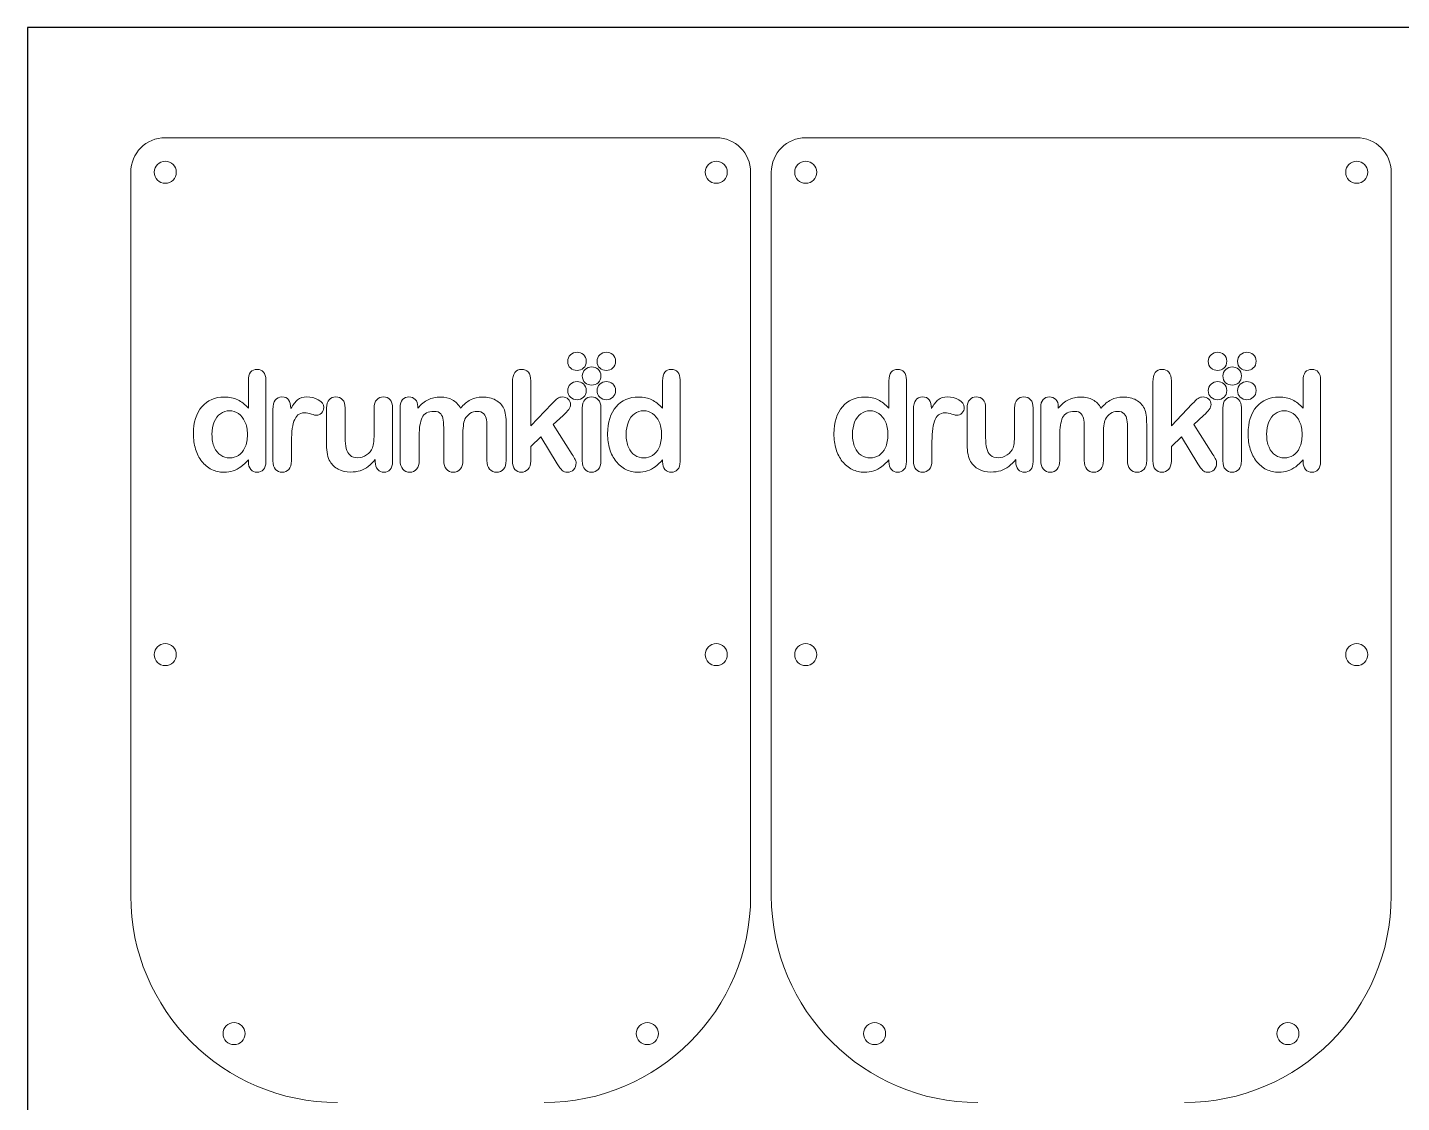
# Model space of a CAD drawing. Header units: millimetres. Extents: x 0 to 400, y 0 to 600.
# Drawn here: x 0 to 199.5, y 444 to 600 of the extents above; entities that cross this region are included whole.
import ezdxf

# ---------------------------------------------------------------- set-up
doc = ezdxf.new("R2010")
doc.units = ezdxf.units.MM
for name, color, linetype, lineweight, true_color in [('cut profiles', 1, 'Continuous', 9, 0xff0000), ('line engrave', 5, 'Continuous', 9, 0x0000ff), ('sheet outline', 3, 'Continuous', 25, 0x00ff00)]:
    doc.layers.add(name, color=color, linetype=linetype, lineweight=lineweight, true_color=true_color)

msp = doc.modelspace()

# ---------------------------------------------------------------- linework, layer by layer
at = {"layer": 'cut profiles'}
for p, q in [((20, 584), (100, 584)), ((113, 584), (193, 584)), ((15, 474), (15, 579)), ((105, 474), (105, 579)), ((108, 474), (108, 579)), ((198, 474), (198, 579))]:
    msp.add_line(p, q, dxfattribs=at)
for centre in [(20, 579), (100, 579), (113, 579), (193, 579), (20, 509), (100, 509), (113, 509), (193, 509), (30, 454), (90, 454), (123, 454), (183, 454)]:
    msp.add_circle(centre, 1.6, dxfattribs=at)
for centre, radius, start, end in [((20, 579), 5, 90, 180), ((100, 579), 5, 0, 90), ((113, 579), 5, 90, 180), ((193, 579), 5, 0, 90), ((45, 474), 30, 180, 270), ((75, 474), 30, 270, 0), ((138, 474), 30, 180, 270), ((168, 474), 30, 270, 0)]:
    msp.add_arc(centre, radius, start, end, dxfattribs=at)
at = {"layer": 'line engrave', "color": 5, "true_color": 0x0000ff}
for points in [[(32.07, 544.75), (32.07, 548.72)], [(34.61, 548.86), (34.61, 537)], [(73.08, 548.72), (73.08, 542.2), (76.11, 545.37)], [(92.21, 544.75), (92.21, 548.72)], [(94.75, 548.86), (94.75, 537)], [(125.07, 544.75), (125.07, 548.72)], [(127.61, 548.86), (127.61, 537)], [(166.08, 548.72), (166.08, 542.2), (169.11, 545.37)], [(185.21, 544.75), (185.21, 548.72)], [(187.75, 548.86), (187.75, 537)], [(70.41, 537.1), (70.41, 548.56)], [(163.41, 537.1), (163.41, 548.56)], [(43.43, 539.46), (43.43, 544.79)], [(46.12, 544.79), (46.12, 540.49)], [(50.33, 541.52), (50.33, 544.79)], [(53.01, 544.79), (53.01, 537)], [(54.11, 537.16), (54.11, 544.85)], [(56.67, 545.01), (56.67, 544.75)], [(80.56, 537.1), (80.56, 544.79)], [(83.25, 544.87), (83.25, 537.1)], [(136.43, 539.46), (136.43, 544.79)], [(139.12, 544.79), (139.12, 540.49)], [(143.33, 541.52), (143.33, 544.79)], [(146.01, 544.79), (146.01, 537)], [(147.11, 537.16), (147.11, 544.85)], [(149.67, 545.01), (149.67, 544.75)], [(173.56, 537.1), (173.56, 544.79)], [(176.25, 544.87), (176.25, 537.1)], [(35.64, 537.1), (35.64, 544.58)], [(77.76, 543.7), (76.33, 542.39), (79.09, 538.06)], [(128.64, 537.1), (128.64, 544.58)], [(170.76, 543.7), (169.33, 542.39), (172.09, 538.06)], [(56.88, 540.79), (56.88, 537.16)], [(60.44, 537.16), (60.44, 541.44)], [(63.21, 540.73), (63.21, 537.16)], [(66.71, 537.16), (66.71, 541.68)], [(69.5, 542.41), (69.5, 537.16)], [(149.88, 540.79), (149.88, 537.16)], [(153.44, 537.16), (153.44, 541.44)], [(156.21, 540.73), (156.21, 537.16)], [(159.71, 537.16), (159.71, 541.68)], [(162.5, 542.41), (162.5, 537.16)], [(38.32, 539.35), (38.32, 537.1)], [(76.91, 536.7), (74.54, 540.6), (73.08, 539.22), (73.08, 537.08)], [(131.32, 539.35), (131.32, 537.1)], [(169.91, 536.7), (167.54, 540.6), (166.08, 539.22), (166.08, 537.08)], [(32.07, 537), (32.07, 537.27)], [(50.49, 536.98), (50.49, 537.33)], [(92.21, 537), (92.21, 537.27)], [(125.07, 537), (125.07, 537.27)], [(143.49, 536.98), (143.49, 537.33)], [(185.21, 537), (185.21, 537.27)]]:
    msp.add_lwpolyline(points, dxfattribs=at)
for points in [[(78.84, 552.5), (79.12, 552.75), (79.44, 552.87), (79.8, 552.87)], [(79.8, 552.87), (80.14, 552.87), (80.45, 552.76), (80.72, 552.54)], [(83.09, 552.5), (83.37, 552.75), (83.69, 552.87), (84.05, 552.87)], [(84.05, 552.87), (84.4, 552.87), (84.71, 552.76), (84.97, 552.54)], [(171.84, 552.5), (172.12, 552.75), (172.44, 552.87), (172.8, 552.87)], [(172.8, 552.87), (173.14, 552.87), (173.45, 552.76), (173.72, 552.54)], [(176.09, 552.5), (176.37, 552.75), (176.69, 552.87), (177.05, 552.87)], [(177.05, 552.87), (177.4, 552.87), (177.71, 552.76), (177.97, 552.54)], [(78.44, 551.56), (78.44, 551.94), (78.57, 552.25), (78.84, 552.5)], [(78.83, 550.59), (78.57, 550.82), (78.44, 551.14), (78.44, 551.56)], [(80.72, 552.54), (80.99, 552.31), (81.13, 551.99), (81.13, 551.56)], [(81.13, 551.56), (81.13, 551.15), (80.99, 550.82), (80.73, 550.59)], [(80.97, 550.37), (81.24, 550.62), (81.56, 550.75), (81.92, 550.75)], [(81.92, 550.75), (82.27, 550.75), (82.58, 550.63), (82.85, 550.41)], [(82.69, 551.56), (82.69, 551.94), (82.83, 552.25), (83.09, 552.5)], [(83.08, 550.59), (82.82, 550.82), (82.69, 551.14), (82.69, 551.56)], [(84.97, 552.54), (85.24, 552.31), (85.38, 551.99), (85.38, 551.56)], [(85.38, 551.56), (85.38, 551.15), (85.25, 550.82), (84.98, 550.59)], [(171.44, 551.56), (171.44, 551.94), (171.57, 552.25), (171.84, 552.5)], [(171.83, 550.59), (171.57, 550.82), (171.44, 551.14), (171.44, 551.56)], [(173.72, 552.54), (173.99, 552.31), (174.13, 551.99), (174.13, 551.56)], [(174.13, 551.56), (174.13, 551.15), (173.99, 550.82), (173.73, 550.59)], [(173.97, 550.37), (174.24, 550.62), (174.56, 550.75), (174.92, 550.75)], [(174.92, 550.75), (175.27, 550.75), (175.58, 550.63), (175.85, 550.41)], [(175.69, 551.56), (175.69, 551.94), (175.83, 552.25), (176.09, 552.5)], [(176.08, 550.59), (175.82, 550.82), (175.69, 551.14), (175.69, 551.56)], [(177.97, 552.54), (178.24, 552.31), (178.38, 551.99), (178.38, 551.56)], [(178.38, 551.56), (178.38, 551.15), (178.25, 550.82), (177.98, 550.59)], [(32.07, 548.72), (32.07, 549.27), (32.18, 549.69), (32.4, 549.97)], [(32.4, 549.97), (32.62, 550.25), (32.94, 550.39), (33.34, 550.39)], [(33.34, 550.39), (33.75, 550.39), (34.06, 550.26), (34.28, 550)], [(34.28, 550), (34.5, 549.74), (34.61, 549.36), (34.61, 548.86)], [(70.41, 548.56), (70.41, 549.16), (70.52, 549.61), (70.75, 549.92)], [(70.75, 549.92), (70.98, 550.23), (71.31, 550.39), (71.73, 550.39)], [(71.73, 550.39), (72.15, 550.39), (72.48, 550.25), (72.72, 549.97)], [(72.72, 549.97), (72.96, 549.69), (73.08, 549.27), (73.08, 548.72)], [(79.8, 550.24), (79.42, 550.24), (79.1, 550.36), (78.83, 550.59)], [(80.73, 550.59), (80.47, 550.36), (80.16, 550.24), (79.8, 550.24)], [(80.56, 549.44), (80.56, 549.82), (80.7, 550.13), (80.97, 550.37)], [(80.96, 548.46), (80.7, 548.69), (80.56, 549.02), (80.56, 549.44)], [(82.85, 550.41), (83.12, 550.19), (83.25, 549.86), (83.25, 549.44)], [(83.25, 549.44), (83.25, 549.02), (83.12, 548.7), (82.86, 548.46)], [(84.05, 550.24), (83.68, 550.24), (83.35, 550.36), (83.08, 550.59)], [(84.98, 550.59), (84.72, 550.36), (84.41, 550.24), (84.05, 550.24)], [(92.21, 548.72), (92.21, 549.27), (92.32, 549.69), (92.53, 549.97)], [(92.53, 549.97), (92.76, 550.25), (93.07, 550.39), (93.48, 550.39)], [(93.48, 550.39), (93.89, 550.39), (94.2, 550.26), (94.41, 550)], [(94.41, 550), (94.64, 549.74), (94.75, 549.36), (94.75, 548.86)], [(125.07, 548.72), (125.07, 549.27), (125.18, 549.69), (125.4, 549.97)], [(125.4, 549.97), (125.62, 550.25), (125.94, 550.39), (126.34, 550.39)], [(126.34, 550.39), (126.75, 550.39), (127.06, 550.26), (127.28, 550)], [(127.28, 550), (127.5, 549.74), (127.61, 549.36), (127.61, 548.86)], [(163.41, 548.56), (163.41, 549.16), (163.52, 549.61), (163.75, 549.92)], [(163.75, 549.92), (163.98, 550.23), (164.31, 550.39), (164.73, 550.39)], [(164.73, 550.39), (165.15, 550.39), (165.48, 550.25), (165.72, 549.97)], [(165.72, 549.97), (165.96, 549.69), (166.08, 549.27), (166.08, 548.72)], [(172.8, 550.24), (172.42, 550.24), (172.1, 550.36), (171.83, 550.59)], [(173.73, 550.59), (173.47, 550.36), (173.16, 550.24), (172.8, 550.24)], [(173.56, 549.44), (173.56, 549.82), (173.7, 550.13), (173.97, 550.37)], [(173.96, 548.46), (173.7, 548.69), (173.56, 549.02), (173.56, 549.44)], [(175.85, 550.41), (176.12, 550.19), (176.25, 549.86), (176.25, 549.44)], [(176.25, 549.44), (176.25, 549.02), (176.12, 548.7), (175.86, 548.46)], [(177.05, 550.24), (176.68, 550.24), (176.35, 550.36), (176.08, 550.59)], [(177.98, 550.59), (177.72, 550.36), (177.41, 550.24), (177.05, 550.24)], [(185.21, 548.72), (185.21, 549.27), (185.32, 549.69), (185.53, 549.97)], [(185.53, 549.97), (185.76, 550.25), (186.07, 550.39), (186.48, 550.39)], [(186.48, 550.39), (186.89, 550.39), (187.2, 550.26), (187.41, 550)], [(187.41, 550), (187.64, 549.74), (187.75, 549.36), (187.75, 548.86)], [(78.44, 547.31), (78.44, 547.69), (78.57, 548), (78.84, 548.25)], [(78.83, 546.34), (78.57, 546.57), (78.44, 546.89), (78.44, 547.31)], [(78.84, 548.25), (79.12, 548.49), (79.44, 548.62), (79.8, 548.62)], [(79.8, 548.62), (80.14, 548.62), (80.45, 548.51), (80.72, 548.28)], [(80.72, 548.28), (80.99, 548.06), (81.13, 547.74), (81.13, 547.31)], [(81.13, 547.31), (81.13, 546.9), (80.99, 546.57), (80.73, 546.34)], [(81.92, 548.12), (81.55, 548.12), (81.23, 548.23), (80.96, 548.46)], [(82.86, 548.46), (82.6, 548.23), (82.28, 548.12), (81.92, 548.12)], [(82.69, 547.31), (82.69, 547.69), (82.83, 548), (83.09, 548.25)], [(83.08, 546.34), (82.82, 546.57), (82.69, 546.89), (82.69, 547.31)], [(83.09, 548.25), (83.37, 548.49), (83.69, 548.62), (84.05, 548.62)], [(84.05, 548.62), (84.4, 548.62), (84.71, 548.51), (84.97, 548.28)], [(84.97, 548.28), (85.24, 548.06), (85.38, 547.74), (85.38, 547.31)], [(85.38, 547.31), (85.38, 546.9), (85.25, 546.57), (84.98, 546.34)], [(171.44, 547.31), (171.44, 547.69), (171.57, 548), (171.84, 548.25)], [(171.83, 546.34), (171.57, 546.57), (171.44, 546.89), (171.44, 547.31)], [(171.84, 548.25), (172.12, 548.49), (172.44, 548.62), (172.8, 548.62)], [(172.8, 548.62), (173.14, 548.62), (173.45, 548.51), (173.72, 548.28)], [(173.72, 548.28), (173.99, 548.06), (174.13, 547.74), (174.13, 547.31)], [(174.13, 547.31), (174.13, 546.9), (173.99, 546.57), (173.73, 546.34)], [(174.92, 548.12), (174.55, 548.12), (174.23, 548.23), (173.96, 548.46)], [(175.86, 548.46), (175.6, 548.23), (175.28, 548.12), (174.92, 548.12)], [(175.69, 547.31), (175.69, 547.69), (175.83, 548), (176.09, 548.25)], [(176.08, 546.34), (175.82, 546.57), (175.69, 546.89), (175.69, 547.31)], [(176.09, 548.25), (176.37, 548.49), (176.69, 548.62), (177.05, 548.62)], [(177.05, 548.62), (177.4, 548.62), (177.71, 548.51), (177.97, 548.28)], [(177.97, 548.28), (178.24, 548.06), (178.38, 547.74), (178.38, 547.31)], [(178.38, 547.31), (178.38, 546.9), (178.25, 546.57), (177.98, 546.34)], [(24.09, 541.04), (24.09, 542.72), (24.5, 544.03), (25.32, 544.97)], [(25.32, 544.97), (26.14, 545.91), (27.22, 546.37), (28.56, 546.37)], [(28.56, 546.37), (29.33, 546.37), (29.99, 546.24), (30.52, 545.97)], [(30.52, 545.97), (31.05, 545.71), (31.57, 545.3), (32.07, 544.75)], [(35.64, 544.58), (35.64, 545.79), (36.07, 546.39), (36.95, 546.39)], [(36.95, 546.39), (37.39, 546.39), (37.71, 546.25), (37.91, 545.97)], [(37.91, 545.97), (38.11, 545.69), (38.22, 545.27), (38.24, 544.72)], [(38.24, 544.72), (38.56, 545.27), (38.89, 545.69), (39.22, 545.97)], [(39.22, 545.97), (39.56, 546.25), (40.01, 546.39), (40.58, 546.39)], [(40.58, 546.39), (41.14, 546.39), (41.69, 546.25), (42.22, 545.97)], [(42.22, 545.97), (42.75, 545.69), (43.02, 545.31), (43.02, 544.85)], [(43.02, 544.85), (43.02, 544.52), (42.91, 544.25), (42.68, 544.03)], [(43.43, 544.79), (43.43, 545.33), (43.56, 545.73), (43.8, 545.99)], [(43.8, 545.99), (44.04, 546.26), (44.36, 546.39), (44.76, 546.39)], [(44.76, 546.39), (45.17, 546.39), (45.5, 546.26), (45.75, 545.99)], [(45.75, 545.99), (46, 545.72), (46.12, 545.32), (46.12, 544.79)], [(50.33, 544.79), (50.33, 545.32), (50.46, 545.72), (50.71, 545.99)], [(50.71, 545.99), (50.96, 546.26), (51.28, 546.39), (51.68, 546.39)], [(51.68, 546.39), (52.08, 546.39), (52.4, 546.26), (52.65, 545.99)], [(52.65, 545.99), (52.89, 545.73), (53.01, 545.33), (53.01, 544.79)], [(54.11, 544.85), (54.11, 545.35), (54.23, 545.74), (54.46, 546)], [(54.46, 546), (54.69, 546.26), (55, 546.39), (55.38, 546.39)], [(55.38, 546.39), (55.75, 546.39), (56.06, 546.27), (56.3, 546.02)], [(56.3, 546.02), (56.55, 545.78), (56.67, 545.44), (56.67, 545.01)], [(56.67, 544.75), (57.14, 545.31), (57.64, 545.72), (58.17, 545.98)], [(58.17, 545.98), (58.7, 546.24), (59.29, 546.37), (59.94, 546.37)], [(59.94, 546.37), (60.62, 546.37), (61.2, 546.24), (61.68, 545.97)], [(61.68, 545.97), (62.17, 545.7), (62.57, 545.3), (62.88, 544.75)], [(62.88, 544.75), (63.34, 545.3), (63.82, 545.71), (64.34, 545.97)], [(64.34, 545.97), (64.86, 546.24), (65.43, 546.37), (66.06, 546.37)], [(66.06, 546.37), (66.8, 546.37), (67.43, 546.23), (67.96, 545.94)], [(67.96, 545.94), (68.5, 545.65), (68.89, 545.24), (69.16, 544.7)], [(69.16, 544.7), (69.39, 544.22), (69.5, 543.45), (69.5, 542.41)], [(76.11, 545.37), (76.48, 545.76), (76.76, 546.03), (76.96, 546.18)], [(76.96, 546.18), (77.16, 546.32), (77.4, 546.39), (77.68, 546.39)], [(77.68, 546.39), (78.01, 546.39), (78.29, 546.29), (78.52, 546.07)], [(78.85, 545.27), (78.85, 544.88), (78.49, 544.35), (77.76, 543.7)], [(78.52, 546.07), (78.74, 545.86), (78.85, 545.59), (78.85, 545.27)], [(79.8, 545.99), (79.42, 545.99), (79.1, 546.11), (78.83, 546.34)], [(80.73, 546.34), (80.47, 546.11), (80.16, 545.99), (79.8, 545.99)], [(80.56, 544.79), (80.56, 545.32), (80.69, 545.72), (80.93, 545.99)], [(80.93, 545.99), (81.18, 546.26), (81.5, 546.39), (81.89, 546.39)], [(81.89, 546.39), (82.29, 546.39), (82.61, 546.26), (82.87, 545.99)], [(82.87, 545.99), (83.12, 545.72), (83.25, 545.35), (83.25, 544.87)], [(84.05, 545.99), (83.68, 545.99), (83.35, 546.11), (83.08, 546.34)], [(84.98, 546.34), (84.72, 546.11), (84.41, 545.99), (84.05, 545.99)], [(84.23, 541.04), (84.23, 542.72), (84.64, 544.03), (85.46, 544.97)], [(85.46, 544.97), (86.28, 545.91), (87.36, 546.37), (88.7, 546.37)], [(88.7, 546.37), (89.47, 546.37), (90.12, 546.24), (90.65, 545.97)], [(90.65, 545.97), (91.19, 545.71), (91.7, 545.3), (92.21, 544.75)], [(117.09, 541.04), (117.09, 542.72), (117.5, 544.03), (118.32, 544.97)], [(118.32, 544.97), (119.14, 545.91), (120.22, 546.37), (121.56, 546.37)], [(121.56, 546.37), (122.33, 546.37), (122.99, 546.24), (123.52, 545.97)], [(123.52, 545.97), (124.05, 545.71), (124.57, 545.3), (125.07, 544.75)], [(128.64, 544.58), (128.64, 545.79), (129.07, 546.39), (129.95, 546.39)], [(129.95, 546.39), (130.39, 546.39), (130.71, 546.25), (130.91, 545.97)], [(130.91, 545.97), (131.11, 545.69), (131.22, 545.27), (131.24, 544.72)], [(131.24, 544.72), (131.56, 545.27), (131.89, 545.69), (132.22, 545.97)], [(132.22, 545.97), (132.56, 546.25), (133.01, 546.39), (133.58, 546.39)], [(133.58, 546.39), (134.14, 546.39), (134.69, 546.25), (135.22, 545.97)], [(135.22, 545.97), (135.75, 545.69), (136.02, 545.31), (136.02, 544.85)], [(136.02, 544.85), (136.02, 544.52), (135.91, 544.25), (135.68, 544.03)], [(136.43, 544.79), (136.43, 545.33), (136.56, 545.73), (136.8, 545.99)], [(136.8, 545.99), (137.04, 546.26), (137.36, 546.39), (137.76, 546.39)], [(137.76, 546.39), (138.17, 546.39), (138.5, 546.26), (138.75, 545.99)], [(138.75, 545.99), (139, 545.72), (139.12, 545.32), (139.12, 544.79)], [(143.33, 544.79), (143.33, 545.32), (143.46, 545.72), (143.71, 545.99)], [(143.71, 545.99), (143.96, 546.26), (144.28, 546.39), (144.68, 546.39)], [(144.68, 546.39), (145.08, 546.39), (145.4, 546.26), (145.65, 545.99)], [(145.65, 545.99), (145.89, 545.73), (146.01, 545.33), (146.01, 544.79)], [(147.11, 544.85), (147.11, 545.35), (147.23, 545.74), (147.46, 546)], [(147.46, 546), (147.69, 546.26), (148, 546.39), (148.38, 546.39)], [(148.38, 546.39), (148.75, 546.39), (149.06, 546.27), (149.3, 546.02)], [(149.3, 546.02), (149.55, 545.78), (149.67, 545.44), (149.67, 545.01)], [(149.67, 544.75), (150.14, 545.31), (150.64, 545.72), (151.17, 545.98)], [(151.17, 545.98), (151.7, 546.24), (152.29, 546.37), (152.94, 546.37)], [(152.94, 546.37), (153.62, 546.37), (154.2, 546.24), (154.68, 545.97)], [(154.68, 545.97), (155.17, 545.7), (155.57, 545.3), (155.88, 544.75)], [(155.88, 544.75), (156.34, 545.3), (156.82, 545.71), (157.34, 545.97)], [(157.34, 545.97), (157.86, 546.24), (158.43, 546.37), (159.06, 546.37)], [(159.06, 546.37), (159.8, 546.37), (160.43, 546.23), (160.96, 545.94)], [(160.96, 545.94), (161.5, 545.65), (161.89, 545.24), (162.16, 544.7)], [(162.16, 544.7), (162.39, 544.22), (162.5, 543.45), (162.5, 542.41)], [(169.11, 545.37), (169.48, 545.76), (169.76, 546.03), (169.96, 546.18)], [(169.96, 546.18), (170.16, 546.32), (170.4, 546.39), (170.68, 546.39)], [(170.68, 546.39), (171.01, 546.39), (171.29, 546.29), (171.52, 546.07)], [(171.85, 545.27), (171.85, 544.88), (171.49, 544.35), (170.76, 543.7)], [(171.52, 546.07), (171.74, 545.86), (171.85, 545.59), (171.85, 545.27)], [(172.8, 545.99), (172.42, 545.99), (172.1, 546.11), (171.83, 546.34)], [(173.73, 546.34), (173.47, 546.11), (173.16, 545.99), (172.8, 545.99)], [(173.56, 544.79), (173.56, 545.32), (173.69, 545.72), (173.93, 545.99)], [(173.93, 545.99), (174.18, 546.26), (174.5, 546.39), (174.89, 546.39)], [(174.89, 546.39), (175.29, 546.39), (175.61, 546.26), (175.87, 545.99)], [(175.87, 545.99), (176.12, 545.72), (176.25, 545.35), (176.25, 544.87)], [(177.05, 545.99), (176.68, 545.99), (176.35, 546.11), (176.08, 546.34)], [(177.98, 546.34), (177.72, 546.11), (177.41, 545.99), (177.05, 545.99)], [(177.23, 541.04), (177.23, 542.72), (177.64, 544.03), (178.46, 544.97)], [(178.46, 544.97), (179.28, 545.91), (180.36, 546.37), (181.7, 546.37)], [(181.7, 546.37), (182.47, 546.37), (183.12, 546.24), (183.65, 545.97)], [(183.65, 545.97), (184.19, 545.71), (184.7, 545.3), (185.21, 544.75)], [(27.1, 542.76), (26.89, 542.24), (26.79, 541.64), (26.79, 540.95)], [(28.01, 543.96), (27.62, 543.69), (27.32, 543.29), (27.1, 542.76)], [(29.33, 544.39), (28.84, 544.39), (28.4, 544.25), (28.01, 543.96)], [(30.63, 543.97), (30.23, 544.25), (29.8, 544.39), (29.33, 544.39)], [(31.57, 542.79), (31.34, 543.31), (31.03, 543.7), (30.63, 543.97)], [(31.93, 540.95), (31.93, 541.67), (31.81, 542.28), (31.57, 542.79)], [(38.69, 542.85), (38.55, 542.44), (38.46, 541.96), (38.4, 541.39)], [(39.27, 543.77), (39.02, 543.56), (38.83, 543.26), (38.69, 542.85)], [(40.23, 544.08), (39.84, 544.08), (39.52, 543.98), (39.27, 543.77)], [(41.23, 543.89), (40.85, 544.02), (40.52, 544.08), (40.23, 544.08)], [(41.95, 543.72), (41.85, 543.72), (41.61, 543.78), (41.23, 543.89)], [(42.68, 544.03), (42.45, 543.82), (42.21, 543.72), (41.95, 543.72)], [(57.29, 543.39), (57.02, 542.79), (56.88, 541.92), (56.88, 540.79)], [(59.04, 544.3), (58.16, 544.3), (57.58, 544), (57.29, 543.39)], [(60, 543.93), (59.8, 544.18), (59.48, 544.3), (59.04, 544.3)], [(60.37, 543.02), (60.33, 543.39), (60.2, 543.7), (60, 543.93)], [(60.44, 541.44), (60.44, 542.12), (60.42, 542.64), (60.37, 543.02)], [(63.51, 543.14), (63.31, 542.68), (63.21, 541.88), (63.21, 540.73)], [(64.24, 543.98), (63.93, 543.77), (63.68, 543.49), (63.51, 543.14)], [(65.26, 544.3), (64.9, 544.3), (64.56, 544.19), (64.24, 543.98)], [(66.24, 543.94), (66.03, 544.18), (65.7, 544.3), (65.26, 544.3)], [(66.64, 543.07), (66.59, 543.42), (66.46, 543.71), (66.24, 543.94)], [(66.71, 541.68), (66.71, 542.26), (66.69, 542.72), (66.64, 543.07)], [(87.24, 542.76), (87.03, 542.24), (86.92, 541.64), (86.92, 540.95)], [(88.14, 543.96), (87.76, 543.69), (87.45, 543.29), (87.24, 542.76)], [(89.46, 544.39), (88.97, 544.39), (88.53, 544.25), (88.14, 543.96)], [(90.76, 543.97), (90.37, 544.25), (89.94, 544.39), (89.46, 544.39)], [(91.71, 542.79), (91.48, 543.31), (91.16, 543.7), (90.76, 543.97)], [(92.06, 540.95), (92.06, 541.67), (91.94, 542.28), (91.71, 542.79)], [(120.1, 542.76), (119.89, 542.24), (119.79, 541.64), (119.79, 540.95)], [(121.01, 543.96), (120.62, 543.69), (120.32, 543.29), (120.1, 542.76)], [(122.33, 544.39), (121.84, 544.39), (121.4, 544.25), (121.01, 543.96)], [(123.63, 543.97), (123.23, 544.25), (122.8, 544.39), (122.33, 544.39)], [(124.57, 542.79), (124.34, 543.31), (124.03, 543.7), (123.63, 543.97)], [(124.93, 540.95), (124.93, 541.67), (124.81, 542.28), (124.57, 542.79)], [(131.69, 542.85), (131.55, 542.44), (131.46, 541.96), (131.4, 541.39)], [(132.27, 543.77), (132.02, 543.56), (131.83, 543.26), (131.69, 542.85)], [(133.23, 544.08), (132.84, 544.08), (132.52, 543.98), (132.27, 543.77)], [(134.23, 543.89), (133.85, 544.02), (133.52, 544.08), (133.23, 544.08)], [(134.95, 543.72), (134.85, 543.72), (134.61, 543.78), (134.23, 543.89)], [(135.68, 544.03), (135.45, 543.82), (135.21, 543.72), (134.95, 543.72)], [(150.29, 543.39), (150.02, 542.79), (149.88, 541.92), (149.88, 540.79)], [(152.04, 544.3), (151.16, 544.3), (150.58, 544), (150.29, 543.39)], [(153, 543.93), (152.8, 544.18), (152.48, 544.3), (152.04, 544.3)], [(153.37, 543.02), (153.33, 543.39), (153.2, 543.7), (153, 543.93)], [(153.44, 541.44), (153.44, 542.12), (153.42, 542.64), (153.37, 543.02)], [(156.51, 543.14), (156.31, 542.68), (156.21, 541.88), (156.21, 540.73)], [(157.24, 543.98), (156.93, 543.77), (156.68, 543.49), (156.51, 543.14)], [(158.26, 544.3), (157.9, 544.3), (157.56, 544.19), (157.24, 543.98)], [(159.24, 543.94), (159.03, 544.18), (158.7, 544.3), (158.26, 544.3)], [(159.64, 543.07), (159.59, 543.42), (159.46, 543.71), (159.24, 543.94)], [(159.71, 541.68), (159.71, 542.26), (159.69, 542.72), (159.64, 543.07)], [(180.24, 542.76), (180.03, 542.24), (179.92, 541.64), (179.92, 540.95)], [(181.14, 543.96), (180.76, 543.69), (180.45, 543.29), (180.24, 542.76)], [(182.46, 544.39), (181.97, 544.39), (181.53, 544.25), (181.14, 543.96)], [(183.76, 543.97), (183.37, 544.25), (182.94, 544.39), (182.46, 544.39)], [(184.71, 542.79), (184.48, 543.31), (184.16, 543.7), (183.76, 543.97)], [(185.06, 540.95), (185.06, 541.67), (184.94, 542.28), (184.71, 542.79)], [(24.4, 538.82), (24.19, 539.51), (24.09, 540.25), (24.09, 541.04)], [(26.79, 540.95), (26.79, 540.22), (26.9, 539.6), (27.12, 539.09)], [(31.57, 539.04), (31.81, 539.55), (31.93, 540.19), (31.93, 540.95)], [(38.4, 541.39), (38.35, 540.84), (38.32, 540.15), (38.32, 539.35)], [(50.11, 539.02), (50.26, 539.4), (50.33, 540.24), (50.33, 541.52)], [(84.53, 538.82), (84.33, 539.51), (84.23, 540.25), (84.23, 541.04)], [(86.92, 540.95), (86.92, 540.22), (87.03, 539.6), (87.26, 539.09)], [(91.71, 539.04), (91.94, 539.55), (92.06, 540.19), (92.06, 540.95)], [(117.4, 538.82), (117.19, 539.51), (117.09, 540.25), (117.09, 541.04)], [(119.79, 540.95), (119.79, 540.22), (119.9, 539.6), (120.12, 539.09)], [(124.57, 539.04), (124.81, 539.55), (124.93, 540.19), (124.93, 540.95)], [(131.4, 541.39), (131.35, 540.84), (131.32, 540.15), (131.32, 539.35)], [(143.11, 539.02), (143.26, 539.4), (143.33, 540.24), (143.33, 541.52)], [(177.53, 538.82), (177.33, 539.51), (177.23, 540.25), (177.23, 541.04)], [(179.92, 540.95), (179.92, 540.22), (180.03, 539.6), (180.26, 539.09)], [(184.71, 539.04), (184.94, 539.55), (185.06, 540.19), (185.06, 540.95)], [(25.31, 537.04), (24.91, 537.55), (24.61, 538.14), (24.4, 538.82)], [(27.12, 539.09), (27.35, 538.58), (27.66, 538.19), (28.06, 537.93)], [(30.64, 537.91), (31.03, 538.16), (31.34, 538.54), (31.57, 539.04)], [(43.94, 537), (43.6, 537.57), (43.43, 538.39), (43.43, 539.46)], [(46.12, 540.49), (46.12, 539.86), (46.17, 539.34), (46.28, 538.91)], [(46.28, 538.91), (46.38, 538.49), (46.57, 538.16), (46.84, 537.92)], [(49.23, 537.97), (49.63, 538.24), (49.92, 538.59), (50.11, 539.02)], [(85.45, 537.04), (85.05, 537.55), (84.74, 538.14), (84.53, 538.82)], [(87.26, 539.09), (87.49, 538.58), (87.8, 538.19), (88.19, 537.93)], [(90.77, 537.91), (91.17, 538.16), (91.48, 538.54), (91.71, 539.04)], [(118.31, 537.04), (117.91, 537.55), (117.61, 538.14), (117.4, 538.82)], [(120.12, 539.09), (120.35, 538.58), (120.66, 538.19), (121.06, 537.93)], [(123.64, 537.91), (124.03, 538.16), (124.34, 538.54), (124.57, 539.04)], [(136.94, 537), (136.6, 537.57), (136.43, 538.39), (136.43, 539.46)], [(139.12, 540.49), (139.12, 539.86), (139.17, 539.34), (139.28, 538.91)], [(139.28, 538.91), (139.38, 538.49), (139.57, 538.16), (139.84, 537.92)], [(142.23, 537.97), (142.63, 538.24), (142.92, 538.59), (143.11, 539.02)], [(178.45, 537.04), (178.05, 537.55), (177.74, 538.14), (177.53, 538.82)], [(180.26, 539.09), (180.49, 538.58), (180.8, 538.19), (181.19, 537.93)], [(183.77, 537.91), (184.17, 538.16), (184.48, 538.54), (184.71, 539.04)], [(26.73, 535.87), (26.18, 536.15), (25.71, 536.54), (25.31, 537.04)], [(28.06, 537.93), (28.45, 537.67), (28.88, 537.54), (29.35, 537.54)], [(29.35, 537.54), (29.82, 537.54), (30.25, 537.67), (30.64, 537.91)], [(32.07, 537.27), (31.71, 536.86), (31.36, 536.52), (31, 536.26)], [(32.43, 535.86), (32.19, 536.13), (32.07, 536.51), (32.07, 537)], [(34.61, 537), (34.61, 536.49), (34.5, 536.11), (34.26, 535.85)], [(36.01, 535.88), (35.76, 536.16), (35.64, 536.56), (35.64, 537.1)], [(38.32, 537.1), (38.32, 536.56), (38.2, 536.15), (37.94, 535.87)], [(45.13, 535.89), (44.61, 536.16), (44.22, 536.53), (43.94, 537)], [(46.84, 537.92), (47.12, 537.68), (47.49, 537.56), (47.95, 537.56)], [(47.95, 537.56), (48.4, 537.56), (48.83, 537.7), (49.23, 537.97)], [(50.49, 537.33), (50.17, 536.92), (49.83, 536.58), (49.48, 536.3)], [(50.85, 535.86), (50.61, 536.13), (50.49, 536.5), (50.49, 536.98)], [(53.01, 537), (53.01, 536.49), (52.89, 536.11), (52.66, 535.85)], [(54.5, 535.89), (54.24, 536.18), (54.11, 536.6), (54.11, 537.16)], [(56.88, 537.16), (56.88, 536.6), (56.75, 536.18), (56.5, 535.89)], [(60.82, 535.89), (60.57, 536.17), (60.44, 536.6), (60.44, 537.16)], [(63.21, 537.16), (63.21, 536.6), (63.08, 536.17), (62.83, 535.89)], [(67.1, 535.89), (66.84, 536.18), (66.71, 536.6), (66.71, 537.16)], [(69.5, 537.16), (69.5, 536.6), (69.37, 536.17), (69.12, 535.89)], [(70.76, 535.88), (70.52, 536.16), (70.41, 536.56), (70.41, 537.1)], [(73.08, 537.08), (73.08, 536.56), (72.95, 536.16), (72.67, 535.88)], [(77.63, 535.73), (77.45, 535.91), (77.21, 536.23), (76.91, 536.7)], [(79.09, 538.06), (79.29, 537.74), (79.44, 537.49), (79.52, 537.32)], [(79.66, 536.85), (79.66, 536.42), (79.54, 536.08), (79.3, 535.83)], [(79.52, 537.32), (79.61, 537.15), (79.66, 537), (79.66, 536.85)], [(80.93, 535.89), (80.69, 536.17), (80.56, 536.58), (80.56, 537.1)], [(83.25, 537.1), (83.25, 536.56), (83.12, 536.16), (82.87, 535.88)], [(86.86, 535.87), (86.32, 536.15), (85.85, 536.54), (85.45, 537.04)], [(88.19, 537.93), (88.59, 537.67), (89.02, 537.54), (89.48, 537.54)], [(89.48, 537.54), (89.96, 537.54), (90.39, 537.67), (90.77, 537.91)], [(92.21, 537.27), (91.85, 536.86), (91.49, 536.52), (91.14, 536.26)], [(92.56, 535.86), (92.33, 536.13), (92.21, 536.51), (92.21, 537)], [(94.75, 537), (94.75, 536.49), (94.63, 536.11), (94.39, 535.85)], [(119.73, 535.87), (119.18, 536.15), (118.71, 536.54), (118.31, 537.04)], [(121.06, 537.93), (121.45, 537.67), (121.88, 537.54), (122.35, 537.54)], [(122.35, 537.54), (122.82, 537.54), (123.25, 537.67), (123.64, 537.91)], [(125.07, 537.27), (124.71, 536.86), (124.36, 536.52), (124, 536.26)], [(125.43, 535.86), (125.19, 536.13), (125.07, 536.51), (125.07, 537)], [(127.61, 537), (127.61, 536.49), (127.5, 536.11), (127.26, 535.85)], [(129.01, 535.88), (128.76, 536.16), (128.64, 536.56), (128.64, 537.1)], [(131.32, 537.1), (131.32, 536.56), (131.2, 536.15), (130.94, 535.87)], [(138.13, 535.89), (137.61, 536.16), (137.22, 536.53), (136.94, 537)], [(139.84, 537.92), (140.12, 537.68), (140.49, 537.56), (140.95, 537.56)], [(140.95, 537.56), (141.4, 537.56), (141.83, 537.7), (142.23, 537.97)], [(143.49, 537.33), (143.17, 536.92), (142.83, 536.58), (142.48, 536.3)], [(143.85, 535.86), (143.61, 536.13), (143.49, 536.5), (143.49, 536.98)], [(146.01, 537), (146.01, 536.49), (145.89, 536.11), (145.66, 535.85)], [(147.5, 535.89), (147.24, 536.18), (147.11, 536.6), (147.11, 537.16)], [(149.88, 537.16), (149.88, 536.6), (149.75, 536.18), (149.5, 535.89)], [(153.82, 535.89), (153.57, 536.17), (153.44, 536.6), (153.44, 537.16)], [(156.21, 537.16), (156.21, 536.6), (156.08, 536.17), (155.83, 535.89)], [(160.1, 535.89), (159.84, 536.18), (159.71, 536.6), (159.71, 537.16)], [(162.5, 537.16), (162.5, 536.6), (162.37, 536.17), (162.12, 535.89)], [(163.76, 535.88), (163.52, 536.16), (163.41, 536.56), (163.41, 537.1)], [(166.08, 537.08), (166.08, 536.56), (165.95, 536.16), (165.67, 535.88)], [(170.63, 535.73), (170.45, 535.91), (170.21, 536.23), (169.91, 536.7)], [(172.09, 538.06), (172.29, 537.74), (172.44, 537.49), (172.52, 537.32)], [(172.66, 536.85), (172.66, 536.42), (172.54, 536.08), (172.3, 535.83)], [(172.52, 537.32), (172.61, 537.15), (172.66, 537), (172.66, 536.85)], [(173.93, 535.89), (173.69, 536.17), (173.56, 536.58), (173.56, 537.1)], [(176.25, 537.1), (176.25, 536.56), (176.12, 536.16), (175.87, 535.88)], [(179.86, 535.87), (179.32, 536.15), (178.85, 536.54), (178.45, 537.04)], [(181.19, 537.93), (181.59, 537.67), (182.02, 537.54), (182.48, 537.54)], [(182.48, 537.54), (182.96, 537.54), (183.39, 537.67), (183.77, 537.91)], [(185.21, 537.27), (184.85, 536.86), (184.49, 536.52), (184.14, 536.26)], [(185.56, 535.86), (185.33, 536.13), (185.21, 536.51), (185.21, 537)], [(187.75, 537), (187.75, 536.49), (187.63, 536.11), (187.39, 535.85)], [(28.52, 535.47), (27.88, 535.47), (27.28, 535.6), (26.73, 535.87)], [(29.86, 535.67), (29.45, 535.54), (29.01, 535.47), (28.52, 535.47)], [(31, 536.26), (30.65, 536), (30.27, 535.81), (29.86, 535.67)], [(33.34, 535.47), (32.98, 535.47), (32.67, 535.6), (32.43, 535.86)], [(34.26, 535.85), (34.02, 535.6), (33.72, 535.47), (33.34, 535.47)], [(36.97, 535.47), (36.58, 535.47), (36.26, 535.61), (36.01, 535.88)], [(37.94, 535.87), (37.68, 535.6), (37.36, 535.47), (36.97, 535.47)], [(46.88, 535.49), (46.23, 535.49), (45.65, 535.62), (45.13, 535.89)], [(48.32, 535.69), (47.9, 535.56), (47.42, 535.49), (46.88, 535.49)], [(49.48, 536.3), (49.12, 536.03), (48.74, 535.83), (48.32, 535.69)], [(51.76, 535.47), (51.39, 535.47), (51.09, 535.6), (50.85, 535.86)], [(52.66, 535.85), (52.43, 535.6), (52.13, 535.47), (51.76, 535.47)], [(55.5, 535.47), (55.1, 535.47), (54.76, 535.61), (54.5, 535.89)], [(56.5, 535.89), (56.25, 535.61), (55.92, 535.47), (55.5, 535.47)], [(61.81, 535.47), (61.41, 535.47), (61.07, 535.61), (60.82, 535.89)], [(62.83, 535.89), (62.57, 535.61), (62.23, 535.47), (61.81, 535.47)], [(68.1, 535.47), (67.7, 535.47), (67.36, 535.61), (67.1, 535.89)], [(69.12, 535.89), (68.86, 535.61), (68.52, 535.47), (68.1, 535.47)], [(71.73, 535.47), (71.32, 535.47), (71, 535.61), (70.76, 535.88)], [(72.67, 535.88), (72.4, 535.61), (72.09, 535.47), (71.73, 535.47)], [(78.39, 535.47), (78.06, 535.47), (77.81, 535.56), (77.63, 535.73)], [(79.3, 535.83), (79.07, 535.59), (78.77, 535.47), (78.39, 535.47)], [(81.89, 535.47), (81.5, 535.47), (81.18, 535.61), (80.93, 535.89)], [(82.87, 535.88), (82.61, 535.61), (82.29, 535.47), (81.89, 535.47)], [(88.66, 535.47), (88.01, 535.47), (87.42, 535.6), (86.86, 535.87)], [(89.99, 535.67), (89.59, 535.54), (89.14, 535.47), (88.66, 535.47)], [(91.14, 536.26), (90.79, 536), (90.41, 535.81), (89.99, 535.67)], [(93.48, 535.47), (93.11, 535.47), (92.81, 535.6), (92.56, 535.86)], [(94.39, 535.85), (94.16, 535.6), (93.85, 535.47), (93.48, 535.47)], [(121.52, 535.47), (120.88, 535.47), (120.28, 535.6), (119.73, 535.87)], [(122.86, 535.67), (122.45, 535.54), (122.01, 535.47), (121.52, 535.47)], [(124, 536.26), (123.65, 536), (123.27, 535.81), (122.86, 535.67)], [(126.34, 535.47), (125.98, 535.47), (125.67, 535.6), (125.43, 535.86)], [(127.26, 535.85), (127.02, 535.6), (126.72, 535.47), (126.34, 535.47)], [(129.97, 535.47), (129.58, 535.47), (129.26, 535.61), (129.01, 535.88)], [(130.94, 535.87), (130.68, 535.6), (130.36, 535.47), (129.97, 535.47)], [(139.88, 535.49), (139.23, 535.49), (138.65, 535.62), (138.13, 535.89)], [(141.32, 535.69), (140.9, 535.56), (140.42, 535.49), (139.88, 535.49)], [(142.48, 536.3), (142.12, 536.03), (141.74, 535.83), (141.32, 535.69)], [(144.76, 535.47), (144.39, 535.47), (144.09, 535.6), (143.85, 535.86)], [(145.66, 535.85), (145.43, 535.6), (145.13, 535.47), (144.76, 535.47)], [(148.5, 535.47), (148.1, 535.47), (147.76, 535.61), (147.5, 535.89)], [(149.5, 535.89), (149.25, 535.61), (148.92, 535.47), (148.5, 535.47)], [(154.81, 535.47), (154.41, 535.47), (154.07, 535.61), (153.82, 535.89)], [(155.83, 535.89), (155.57, 535.61), (155.23, 535.47), (154.81, 535.47)], [(161.1, 535.47), (160.7, 535.47), (160.36, 535.61), (160.1, 535.89)], [(162.12, 535.89), (161.86, 535.61), (161.52, 535.47), (161.1, 535.47)], [(164.73, 535.47), (164.32, 535.47), (164, 535.61), (163.76, 535.88)], [(165.67, 535.88), (165.4, 535.61), (165.09, 535.47), (164.73, 535.47)], [(171.39, 535.47), (171.06, 535.47), (170.81, 535.56), (170.63, 535.73)], [(172.3, 535.83), (172.07, 535.59), (171.77, 535.47), (171.39, 535.47)], [(174.89, 535.47), (174.5, 535.47), (174.18, 535.61), (173.93, 535.89)], [(175.87, 535.88), (175.61, 535.61), (175.29, 535.47), (174.89, 535.47)], [(181.66, 535.47), (181.01, 535.47), (180.42, 535.6), (179.86, 535.87)], [(182.99, 535.67), (182.59, 535.54), (182.14, 535.47), (181.66, 535.47)], [(184.14, 536.26), (183.79, 536), (183.41, 535.81), (182.99, 535.67)], [(186.48, 535.47), (186.11, 535.47), (185.81, 535.6), (185.56, 535.86)], [(187.39, 535.85), (187.16, 535.6), (186.85, 535.47), (186.48, 535.47)]]:
    msp.add_open_spline(points, degree=3, dxfattribs=at)
at = {"layer": 'sheet outline', "color": 3, "true_color": 0x00ff00}
for p, q in [((400, 600), (0, 600)), ((0, 600), (0, 0))]:
    msp.add_line(p, q, dxfattribs=at)

doc.saveas('drawing.dxf')
